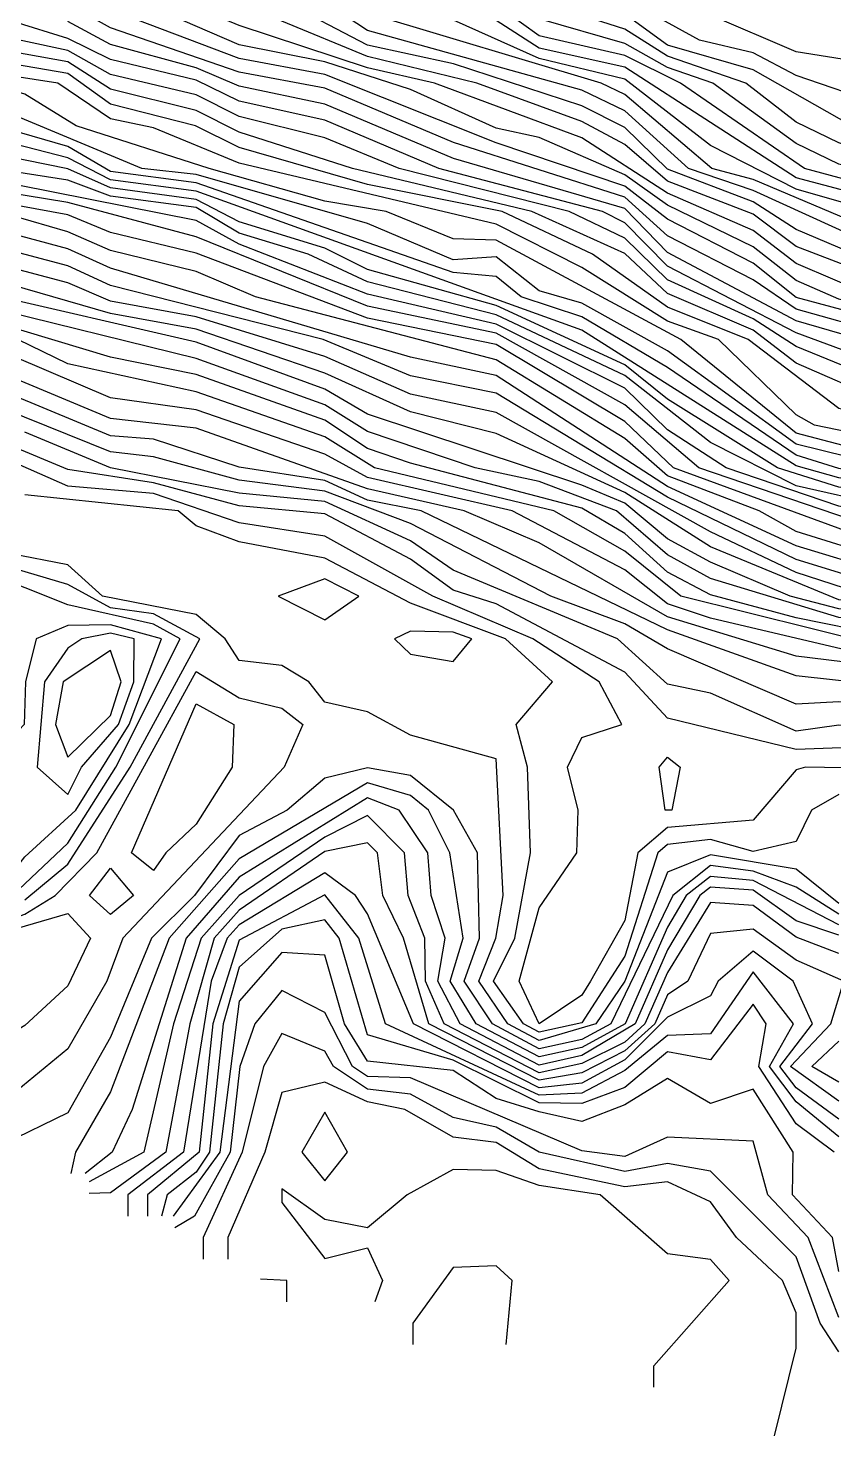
# Model space of a CAD drawing. Extents: x 2324165 to 2328366, y 427900 to 430978.
# Drawn here: x 2326472 to 2326915, y 427991 to 428765 of the extents above; entities that cross this region are included whole.
import ezdxf

# ---------------------------------------------------------------- set-up
doc = ezdxf.new("R2010")
doc.units = 0
doc.layers.add('contours', color=2, linetype='Continuous')

msp = doc.modelspace()

# ---------------------------------------------------------------- linework, layer by layer
at = {"layer": 'contours'}
for points in [[(2327109.5314, 428640.4425), (2327058.8912, 428637.7362), (2327011.8033, 428657.0193), (2326898.7475, 428687.4277), (2326830.66, 428734.4112), (2326799.9075, 428749.6422), (2326752.8195, 428760.2826), (2326723.7747, 428781.3952), (2326588.0116, 428825.3828), (2326564.4676, 428838.2214), (2326446.7476, 428869.5954), (2326399.6596, 428885.9261), (2326281.9394, 428911.5676), (2326117.1313, 428957.7568), (2326022.9552, 428977.5462), (2325975.867, 428981.3294), (2325952.323, 428987.644), (2325881.6907, 428983.7939), (2325858.1466, 428986.9151)], [(2327085.3947, 428616.9514), (2327035.3469, 428618.6996), (2326988.2589, 428631.5732), (2326870.539, 428681.5164), (2326847.7358, 428687.4283), (2326799.9073, 428728.2155), (2326786.919, 428734.4117), (2326658.6432, 428772.8451), (2326635.0993, 428787.8967), (2326564.4674, 428814.3931), (2326446.7472, 428842.3814), (2326422.6315, 428851.8729), (2326305.4832, 428883.1526), (2326258.3952, 428901.4637), (2326070.0429, 428937.6229), (2326022.9549, 428952.1901), (2325952.3227, 428963.6117), (2325905.2345, 428962.4823), (2325811.0584, 428978.2538)], [(2327112.2527, 428616.9511), (2327035.3468, 428613.1122), (2326988.2588, 428621.7967), (2326870.5389, 428675.3159), (2326835.0528, 428687.4284), (2326799.9072, 428719.0765), (2326776.3632, 428730.5524), (2326658.6431, 428763.3415), (2326635.0992, 428778.7541), (2326564.4673, 428807.077), (2326446.7471, 428832.5513), (2326399.6591, 428849.1633), (2326305.4831, 428873.8221), (2326258.3951, 428893.6588), (2325952.3226, 428954.6929), (2325905.2344, 428954.2544), (2325858.1463, 428960.9391)], [(2327163.0607, 428616.9505), (2327105.9791, 428608.3251), (2327035.3467, 428603.4236), (2326988.2586, 428608.5529), (2326894.0827, 428644.5797), (2326870.5388, 428662.4502), (2326823.4508, 428680.4778), (2326799.9069, 428700.6713), (2326776.363, 428713.3606), (2326718.6674, 428734.4125), (2326658.643, 428748.9923), (2326564.4671, 428788.0536), (2326493.8351, 428811.6693), (2326446.747, 428818.5362), (2326329.0268, 428846.3071), (2326305.4828, 428853.0425), (2326258.3949, 428875.1325), (2326164.2188, 428901.1153), (2325952.3224, 428937.5229), (2325858.1461, 428942.4118)], [(2327197.4019, 428616.9501), (2327035.3467, 428598.5793), (2326988.2585, 428602.9699), (2326936.9367, 428616.9531), (2326894.0825, 428635.2182), (2326870.5387, 428653.4292), (2326823.4507, 428673.9117), (2326776.3629, 428704.233), (2326695.3245, 428734.4128), (2326658.6429, 428742.7508), (2326588.0109, 428766.0421), (2326493.835, 428805.2372), (2326352.5707, 428829.2134), (2326258.3948, 428866.8076), (2326211.3067, 428877.1101), (2326145.7269, 428898.8588), (2325952.3223, 428929.2664), (2325858.146, 428933.8242)], [(2327053.8102, 428593.4604), (2327035.3465, 428587.0542), (2326988.2584, 428591.2735), (2326894.0823, 428616.6432), (2326870.5385, 428635.3949), (2326823.4506, 428659.5667), (2326799.9067, 428677.8108), (2326729.2747, 428701.5361), (2326635.0988, 428739.1687), (2326588.0107, 428747.9673), (2326517.3787, 428774.5463), (2326493.8348, 428786.9812), (2326423.2027, 428805.6924), (2326313.7434, 428828.3828), (2326258.3946, 428850.2096), (2326086.1917, 428898.8595), (2325952.3222, 428916.0676), (2325829.0369, 428922.3539)], [(2327258.6612, 428616.9494), (2327035.3466, 428593.735), (2326988.2585, 428597.387), (2326917.6264, 428615.7471), (2326894.0824, 428625.8612), (2326870.5386, 428644.4081), (2326823.4506, 428667.3456), (2326799.9068, 428683.9409), (2326752.8188, 428704.5964), (2326729.2748, 428709.598), (2326682.1868, 428730.8984), (2326635.0988, 428746.0621), (2326588.0108, 428755.4645), (2326493.8349, 428796.1841), (2326333.7535, 428828.3825), (2326258.3947, 428858.4826), (2326093.5866, 428902.9475), (2325952.3222, 428921.4735), (2325858.1459, 428925.2366)], [(2327046.0245, 428569.9691), (2327035.3463, 428566.4037), (2326988.2581, 428569.0236), (2326941.1701, 428579.7937), (2326894.0821, 428597.2556), (2326823.4503, 428633.7793), (2326799.9064, 428657.7192), (2326787.7067, 428663.9376), (2326697.8496, 428687.43), (2326635.0985, 428713.9811), (2326588.0104, 428724.3795), (2326564.4664, 428736.0471), (2326517.3784, 428747.3269), (2326493.8344, 428758.9252), (2326346.1656, 428804.891), (2326211.3062, 428835.5921), (2326187.7623, 428845.4187), (2326070.0422, 428876.3163), (2325975.866, 428896.4085), (2325952.322, 428899.8501), (2325881.6897, 428900.4634), (2325811.0576, 428909.5356)], [(2327101.8902, 428593.4598), (2327058.8906, 428588.2274), (2327035.3465, 428580.2631), (2326988.2583, 428583.903), (2326894.0823, 428610.1807), (2326870.5384, 428626.3879), (2326823.4505, 428650.479), (2326799.9066, 428671.6806), (2326705.7306, 428701.787), (2326635.0987, 428731.6701), (2326588.0106, 428740.4701), (2326517.3786, 428764.7933), (2326493.8347, 428777.7047), (2326399.9525, 428804.8904), (2326291.6468, 428828.383), (2326258.3945, 428842.1361), (2326070.0424, 428894.2933), (2325952.3221, 428910.6618), (2325858.1458, 428913.8246)], [(2327012.0724, 428522.9868), (2326964.7135, 428518.603), (2326894.0814, 428536.0784), (2326823.4497, 428587.3067), (2326776.3618, 428613.4867), (2326752.8178, 428620.3294), (2326729.2739, 428638.8788), (2326705.7298, 428637.3415), (2326658.6419, 428657.3308), (2326564.4658, 428684.139), (2326534.5105, 428687.432), (2326399.6579, 428743.7085), (2326329.0258, 428754.7957), (2326305.4818, 428765.5181), (2326234.8498, 428787.553), (2326140.6737, 428811.5948), (2326117.1296, 428815.2423), (2326093.5855, 428813.5404), (2326070.0415, 428818.3109), (2326022.9535, 428835.7749), (2325975.8653, 428836.7461), (2325881.6893, 428863.6973), (2325782.2058, 428875.3717)], [(2327085.5229, 428499.4946), (2327011.8014, 428496.0745), (2326941.1692, 428502.6178), (2326894.0811, 428513.225), (2326846.9932, 428536.8922), (2326799.9055, 428573.7964), (2326729.2736, 428607.0989), (2326658.6415, 428625.2244), (2326625.9625, 428640.4481), (2326588.0096, 428651.9668), (2326564.4656, 428665.9696), (2326517.3775, 428672.2371), (2326493.8335, 428681.1359), (2326446.7454, 428688.3457), (2326406.0129, 428710.9248), (2326334.5734, 428734.417), (2326305.4814, 428735.4333), (2326258.3934, 428749.0631), (2326203.887, 428757.9099), (2326140.6733, 428775.9782), (2326093.5852, 428781.3715), (2326022.9532, 428807.0165), (2325975.865, 428811.0321), (2325834.6008, 428840.5888)], [(2327553.3149, 428447.1989), (2327506.2265, 428432.3098), (2327435.5943, 428431.8477), (2327223.6978, 428463.9621), (2327153.0655, 428460.0448), (2327058.889, 428447.1125), (2327011.8008, 428445.3969), (2326934.2884, 428452.5136), (2326894.0806, 428465.5379), (2326846.9926, 428487.8199), (2326729.2729, 428553.346), (2326682.1849, 428563.5542), (2326635.0969, 428584.1149), (2326564.4649, 428605.9775), (2326517.3768, 428614.6308), (2326493.8329, 428624.6663), (2326446.7448, 428637.2061), (2326399.6569, 428657.8289), (2326305.4808, 428681.5013), (2326234.8487, 428693.708), (2326134.1017, 428734.4194), (2325975.8645, 428761.89), (2325811.0563, 428800.6177)], [(2327529.7708, 428450.45), (2327506.2266, 428439.4259), (2327435.5943, 428438.4091), (2327223.6979, 428471.5693), (2327153.0656, 428467.5447), (2327082.4332, 428454.275), (2327011.8008, 428450.1447), (2326941.1687, 428458.252), (2326894.0806, 428472.7078), (2326823.4488, 428506.847), (2326729.2731, 428564.0291), (2326682.185, 428573.5639), (2326634.126, 428593.4653), (2326517.3769, 428623.2167), (2326493.833, 428633.9479), (2326446.7449, 428646.4921), (2326409.8777, 428663.942), (2326234.8488, 428701.5437), (2326158.6373, 428734.4191), (2325975.8646, 428769.023), (2325905.2325, 428785.6413), (2325881.6885, 428794.8191), (2325826.1922, 428804.8971)], [(2327553.3157, 428513.6855), (2327506.2277, 428531.538), (2327482.6836, 428534.5385), (2327459.1395, 428527.7262), (2327412.0512, 428521.6115), (2327364.9631, 428528.4092), (2327317.8749, 428528.8281), (2327270.7869, 428540.4138), (2327247.2428, 428540.9879), (2327200.1545, 428533.0005), (2327176.6103, 428523.571), (2327129.5221, 428520.805), (2327058.8897, 428510.3895), (2326964.7133, 428509.2303), (2326917.6253, 428517.4646), (2326894.0812, 428524.0731), (2326776.3617, 428598.6697), (2326564.4657, 428675.0543), (2326517.3776, 428681.2919), (2326493.8337, 428693.398), (2326446.7456, 428705.3506), (2326392.0146, 428734.4164), (2326305.4816, 428750.941), (2326117.1295, 428802.6373)], [(2327529.7722, 428569.1972), (2327506.2283, 428582.0267), (2327482.6842, 428585.8078), (2327459.1403, 428596.3267), (2327435.5962, 428600.8982), (2327412.0521, 428600.0596), (2327364.9637, 428578.2766), (2327247.2434, 428592.1427), (2327176.6109, 428574.7517), (2327035.3461, 428551.6767), (2326964.7139, 428554.3261), (2326941.1698, 428560.0516), (2326894.0819, 428580.5531), (2326870.538, 428598.6064), (2326823.4501, 428618.8982), (2326799.9062, 428640.8416), (2326748.8357, 428663.9381), (2326650.3783, 428687.4306), (2326588.0102, 428707.5076), (2326564.4663, 428719.3596), (2326517.3782, 428730.9871), (2326493.8343, 428745.9856), (2326446.7462, 428754.5333), (2326294.1801, 428804.8916)], [(2327520.8186, 428429.0154), (2327506.2264, 428424.1523), (2327412.0501, 428424.4273), (2327270.7858, 428450.7858), (2327223.6977, 428456.3548), (2327011.8007, 428440.6491), (2326917.6245, 428450.4998), (2326846.9925, 428479.731), (2326799.9047, 428509.536), (2326729.2728, 428541.9064), (2326682.1848, 428553.7286), (2326635.0968, 428575.0753), (2326564.4648, 428599.1533), (2326517.3768, 428607.8558), (2326446.7447, 428628.1769), (2326423.2008, 428640.1485), (2326350.1656, 428663.9427), (2326305.4807, 428675.9304), (2326230.6495, 428687.4355), (2326117.1287, 428732.5941), (2325960.743, 428757.9128), (2325881.6883, 428778.0442), (2325787.5121, 428796.2626)], [(2327129.6171, 428616.9509), (2327082.435, 428609.6756), (2327035.3468, 428608.2679), (2326988.2587, 428614.1358), (2326894.0828, 428653.9469), (2326870.5389, 428669.1155), (2326823.4509, 428687.0439), (2326799.9071, 428709.9252), (2326776.3631, 428721.9565), (2326705.7311, 428745.0177), (2326658.643, 428755.2338), (2326611.5551, 428779.7899)], [(2327123.5436, 428663.9337), (2327058.8915, 428660.8379), (2327035.3475, 428670.2817), (2326960.3353, 428687.427), (2326917.6274, 428701.6642), (2326894.0835, 428712.976), (2326866.547, 428734.4108), (2326823.4516, 428749.0986), (2326799.9077, 428764.0392), (2326752.8197, 428779.1057)], [(2327119.5609, 428710.9165), (2327082.436, 428701.1958), (2327058.8919, 428699.9498), (2327011.8038, 428701.7592), (2326988.2597, 428706.3101), (2326894.0838, 428738.5785), (2326870.5398, 428751.0723), (2326840.963, 428757.9025), (2326799.9079, 428780.6104)], [(2327518.4488, 428452.5067), (2327506.2267, 428446.542), (2327435.5944, 428444.9704), (2327317.8743, 428471.8271), (2327294.3301, 428468.7275), (2327223.698, 428479.1936), (2327153.0657, 428475.0446), (2327082.4332, 428461.656), (2327011.8009, 428456.4567), (2326941.1687, 428465.8265), (2326894.0807, 428480.2599), (2326823.4488, 428512.6999), (2326729.2732, 428573.7681), (2326682.1851, 428583.9205), (2326517.3771, 428632.7502), (2326493.8331, 428643.2577), (2326446.7451, 428655.9223), (2326423.2011, 428667.1196), (2326234.8489, 428709.3794), (2326187.761, 428734.5081), (2326070.0408, 428756.4455), (2326022.9527, 428769.9344)], [(2327553.3159, 428535.0123), (2327506.228, 428558.4122), (2327435.596, 428578.8531), (2327388.5075, 428557.1778), (2327364.9634, 428553.2832), (2327341.4193, 428552.5028), (2327247.2431, 428567.2342), (2327223.699, 428565.5744), (2327153.0665, 428544.7332), (2327082.4341, 428533.7818), (2327011.8018, 428530.817), (2326964.7135, 428523.655), (2326894.0815, 428542.0811), (2326830.7854, 428593.463), (2326729.2741, 428648.02), (2326705.73, 428648.7475), (2326668.7824, 428663.939), (2326635.0979, 428669.593), (2326571.531, 428687.4315), (2326498.4291, 428710.9237), (2326470.29, 428728.3844), (2326399.658, 428749.3006), (2326336.3277, 428757.9084), (2326305.4819, 428772.4271)], [(2327049.3973, 428546.4777), (2326964.7138, 428544.3774), (2326917.6257, 428555.5829), (2326867.7355, 428593.4626), (2326823.45, 428611.296), (2326782.1555, 428640.4463), (2326732.6187, 428663.9383), (2326658.6421, 428678.7233), (2326588.0101, 428698.9945), (2326564.1217, 428710.923), (2326517.3781, 428722.8424), (2326493.8342, 428739.6833), (2326446.7461, 428747.6768), (2326352.5701, 428773.3978)], [(2327081.2483, 428569.9687), (2327035.3462, 428559.0402), (2326988.258, 428560.3894), (2326941.17, 428570.4703), (2326894.082, 428589.689), (2326870.5381, 428604.8204), (2326823.4502, 428626.3387), (2326799.9063, 428649.2804), (2326769.4305, 428663.9378), (2326675.9393, 428687.4303), (2326635.0983, 428704.3243), (2326588.0103, 428715.9629), (2326564.4664, 428727.9128), (2326517.3783, 428739.1503), (2326493.8344, 428752.2879), (2326446.7463, 428762.4033), (2326423.2023, 428773.0174)], [(2327529.7725, 428592.2611), (2327506.2285, 428603.2839), (2327388.5083, 428621.1382), (2327364.964, 428606.9838), (2327341.4199, 428601.0734), (2327247.2436, 428604.3425), (2327129.523, 428592.1433), (2327058.8906, 428581.1599), (2327035.3464, 428573.472), (2326988.2582, 428576.5326), (2326894.0822, 428603.7181), (2326823.4503, 428641.3912), (2326799.9065, 428665.5505), (2326705.7305, 428692.882), (2326635.0986, 428722.8256), (2326588.0105, 428732.7961), (2326564.4665, 428742.8539), (2326517.3785, 428755.5035), (2326493.8346, 428768.3149)], [(2327170.2194, 428640.4418), (2327082.4351, 428623.6478), (2327035.347, 428627.1273), (2326988.259, 428641.432), (2326936.9922, 428663.9359), (2326894.083, 428676.0896), (2326846.9951, 428700.1292), (2326799.9074, 428736.5238), (2326752.8193, 428747.9312), (2326705.7314, 428769.0076)], [(2327151.9902, 428640.442), (2327082.4352, 428631.02), (2327058.8911, 428630.4169), (2327035.3471, 428635.5551), (2326963.9873, 428663.9356), (2326894.0831, 428682.3751), (2326799.9074, 428743.083), (2326752.8194, 428753.6387), (2326729.2755, 428768.7269)], [(2327181.3012, 428663.933), (2327105.9796, 428650.9241), (2327058.8913, 428648.327), (2327011.8034, 428667.0959), (2326917.6273, 428689.8606), (2326894.0833, 428701.2358), (2326848.4317, 428734.411), (2326823.4515, 428742.9949), (2326799.9076, 428756.2015), (2326752.8196, 428769.6942)], [(2327228.4357, 428687.4238), (2327058.8917, 428677.1965), (2326994.4099, 428687.4266), (2326924.8068, 428710.9188), (2326870.5397, 428741.7098), (2326823.4517, 428755.2023), (2326799.9078, 428772.3248)], [(2327109.8426, 428757.8993), (2327105.9807, 428752.8335), (2327082.4365, 428744.1842), (2326988.2602, 428743.5623), (2326964.716, 428734.9432), (2326941.172, 428744.082), (2326894.0839, 428751.5891), (2326846.996, 428771.682)], [(2327470.6069, 428405.5246), (2327412.0498, 428403.5219), (2327317.8737, 428419.818), (2327270.7857, 428438.1292), (2327223.6976, 428443.549), (2327153.0653, 428441.0136), (2327058.8888, 428431.2738), (2327011.8006, 428431.1535), (2326917.6244, 428440.7451), (2326846.9923, 428462.226), (2326823.4484, 428475.1843), (2326795.4131, 428499.4979), (2326752.8166, 428515.4941), (2326717.7699, 428522.9902), (2326658.6406, 428542.9343), (2326635.0966, 428557.6947), (2326564.4647, 428583.125), (2326446.7445, 428611.9731), (2326305.4806, 428664.7885), (2326187.284, 428687.436), (2326117.1285, 428715.1839), (2326070.0404, 428723.9354), (2326022.9524, 428738.4651), (2325858.144, 428763.8577)], [(2327486.6691, 428475.9985), (2327435.5948, 428474.8173), (2327412.0508, 428484.1677), (2327348.1368, 428499.4915), (2327294.3305, 428495.6688), (2327270.7865, 428503.106), (2327153.0659, 428496.3872), (2327105.9776, 428486.4187), (2327058.8894, 428481.9372), (2327011.8012, 428480.1188), (2326941.169, 428488.879), (2326840.7182, 428522.9888), (2326799.9053, 428557.6977), (2326729.2735, 428596.9905), (2326658.6414, 428611.8808), (2326564.4654, 428649.9543), (2326493.8334, 428668.8276), (2326446.7453, 428676.4339), (2326329.0253, 428717.7552), (2326305.4812, 428719.1237), (2326117.1291, 428767.1797)], [(2327592.4866, 428382.0318), (2327482.6817, 428372.0365), (2327294.3291, 428377.2429), (2327270.7852, 428396.7028), (2327223.6972, 428413.2403), (2327200.1532, 428414.6994), (2327176.609, 428407.9909), (2327153.0649, 428411.1043), (2327058.8884, 428399.4579), (2326894.08, 428419.5109), (2326823.448, 428441.2017), (2326752.8162, 428481.7488), (2326711.647, 428499.4989), (2326658.6402, 428511.5056), (2326564.4642, 428544.7712), (2326517.3761, 428550.1678), (2326413.2734, 428593.4679), (2326185.3914, 428663.9447), (2326117.1281, 428681.2687), (2326076.6848, 428687.4373), (2325881.6878, 428739.2426), (2325787.5116, 428750.1408)], [(2327576.8581, 428373.1443), (2327482.6817, 428366.2218), (2327294.329, 428370.4457), (2327247.2411, 428394.5132), (2327200.1531, 428407.4245), (2327176.6089, 428400.5299), (2327153.0648, 428402.3293), (2327058.8883, 428390.6729), (2326894.0799, 428408.8357), (2326823.4479, 428434.1061), (2326688.0172, 428499.4992), (2326658.6401, 428505.3518), (2326635.0961, 428516.0624), (2326588.0081, 428523.4222), (2326540.92, 428538.7222), (2326517.376, 428540.5729), (2326389.8023, 428593.4682), (2326211.304, 428644.0304), (2326159.0462, 428663.945), (2326117.128, 428675.1579), (2326046.4959, 428686.8281), (2325905.2318, 428723.9977), (2325881.6878, 428733.7042), (2325787.5115, 428744.2896)], [(2327553.316, 428544.383), (2327506.2281, 428566.3703), (2327482.6841, 428570.3192), (2327435.5961, 428589.1682), (2327412.0519, 428582.1992), (2327388.5076, 428565.7342), (2327364.9635, 428561.2693), (2327247.2432, 428575.5654), (2327223.6991, 428573.7117), (2327153.0666, 428553.2759), (2327105.9783, 428545.1655), (2326964.7136, 428534.0162), (2326904.1247, 428546.4794), (2326894.0816, 428552.1409), (2326851.4633, 428593.4628), (2326823.4499, 428603.6367), (2326776.3621, 428633.159), (2326729.2742, 428656.8942), (2326588.01, 428690.4814), (2326540.922, 428709.874), (2326517.378, 428714.6976), (2326488.4176, 428734.4152), (2326446.746, 428740.8203)], [(2327553.3157, 428519.1021), (2327506.2278, 428541.4964), (2327482.6838, 428548.0206), (2327442.166, 428546.4731), (2327412.0514, 428537.96), (2327341.4191, 428534.8782), (2327270.787, 428549.3701), (2327247.2429, 428550.3946), (2327200.1547, 428543.1632), (2327176.6104, 428533.4395), (2327082.4339, 428518.5025), (2326964.7134, 428513.9166), (2326917.6253, 428522.6019), (2326894.0813, 428530.0758), (2326823.4496, 428578.1417), (2326776.3617, 428606.0782), (2326743.0139, 428616.9554), (2326729.2738, 428628.1835), (2326705.7298, 428630.3448), (2326564.4658, 428679.5967), (2326517.3777, 428685.8194), (2326493.8337, 428699.5049), (2326454.5492, 428710.9243)], [(2327553.3156, 428508.2689), (2327506.2276, 428521.6715), (2327459.1393, 428513.9257), (2327412.0511, 428513.288), (2327364.963, 428520.1153), (2327317.8748, 428520.1248), (2327270.7868, 428530.5094), (2327247.2427, 428530.7217), (2327176.6103, 428517.1793), (2327058.8896, 428503.956), (2326964.7133, 428504.5439), (2326917.6252, 428512.3273), (2326883.8136, 428522.9883), (2326823.4494, 428560.7993), (2326799.9055, 428579.6032), (2326729.2736, 428612.1531), (2326658.6416, 428631.97), (2326635.0976, 428643.6762), (2326588.0096, 428658.0985), (2326564.4657, 428670.512), (2326517.3776, 428676.7645), (2326493.8336, 428687.2901), (2326446.7455, 428696.8482)], [(2327600.4036, 428493.3351), (2327506.2274, 428503.0605), (2327482.6832, 428492.1851), (2327459.139, 428487.7475), (2327435.5949, 428488.9969), (2327341.4188, 428506.9447), (2327294.3306, 428505.0811), (2327270.7866, 428511.9793), (2327247.2425, 428512.028), (2327129.5219, 428500.5611), (2327105.9777, 428493.8897), (2327011.8013, 428488.0966), (2326964.7131, 428492.242), (2326917.6251, 428502.0528), (2326855.6669, 428522.9886), (2326823.4492, 428543.9601), (2326799.9054, 428566.848), (2326729.2735, 428602.0447), (2326658.6414, 428618.4789), (2326588.0095, 428645.8351), (2326564.4655, 428658.9587), (2326446.7454, 428682.2454)], [(2327494.7797, 428452.507), (2327435.5945, 428451.5318), (2327341.4185, 428479.5418), (2327317.8744, 428481.447), (2327294.3302, 428476.5379), (2327223.6981, 428486.8416), (2327153.0658, 428482.1931), (2327105.9775, 428471.7898), (2327011.801, 428464.3253), (2326941.1688, 428473.4009), (2326894.0808, 428488.1377), (2326873.8393, 428499.497), (2326823.4489, 428518.5528), (2326799.9051, 428539.139), (2326729.2733, 428582.3231), (2326596.9888, 428616.9571), (2326564.4652, 428630.9496), (2326517.3772, 428642.3647), (2326493.8332, 428652.6337), (2326423.2012, 428673.238)], [(2327529.7713, 428485.9235), (2327482.6828, 428462.3578), (2327435.5946, 428462.7662), (2327412.0506, 428472.3073), (2327341.4186, 428490.4939), (2327294.3304, 428486.1034), (2327270.7863, 428492.0595), (2327223.6982, 428494.4896), (2327153.0658, 428489.2902), (2327105.9775, 428478.9477), (2327058.8893, 428474.3838), (2327011.8011, 428472.1939), (2326941.1689, 428481.1058), (2326826.8143, 428522.9889), (2326799.9052, 428548.5473), (2326729.2734, 428590.8781), (2326658.6413, 428605.3256), (2326564.4653, 428640.9499), (2326517.3773, 428652.3188), (2326493.8333, 428662.0097), (2326446.7452, 428670.6225)], [(2327546.9555, 428405.5237), (2327506.2261, 428396.5532), (2327412.0497, 428394.1212), (2327317.8735, 428406.9054), (2327294.3295, 428415.6359), (2327270.7856, 428431.8009), (2327223.6975, 428437.5534), (2327153.0652, 428435.2518), (2327035.3446, 428424.4908), (2326941.1683, 428431.0443), (2326894.0803, 428440.5644), (2326846.9922, 428453.2751), (2326823.4483, 428465.7607), (2326799.9044, 428486.9691), (2326776.3605, 428500.8449), (2326682.1844, 428525.5951), (2326658.6404, 428533.5872), (2326635.0965, 428549.1417), (2326564.4646, 428574.2607), (2326517.3765, 428583.8342), (2326407.112, 428616.9593)], [(2327547.3541, 428429.015), (2327506.2263, 428415.0971), (2327412.05, 428413.8491), (2327317.8738, 428431.4645), (2327270.7858, 428444.4575), (2327223.6977, 428449.5447), (2327153.0653, 428446.7753), (2327058.8889, 428436.5534), (2327011.8007, 428435.9013), (2326917.6244, 428445.6224), (2326890.8174, 428452.5141), (2326846.9924, 428471.177), (2326823.4485, 428484.0761), (2326799.9046, 428503.6794), (2326776.3607, 428513.4699), (2326658.6407, 428552.492), (2326635.0967, 428566.2477), (2326564.4648, 428591.9892), (2326446.7446, 428619.1477)], [(2327576.858, 428366.5773), (2327482.6816, 428360.4071), (2327294.3289, 428363.6486), (2327270.785, 428375.641), (2327200.153, 428399.0895), (2327176.6088, 428393.8281), (2327105.9765, 428390.4134), (2327058.8882, 428381.932), (2326917.6238, 428394.4789), (2326894.0797, 428393.2985), (2326823.4478, 428423.5381), (2326799.9039, 428437.2821), (2326759.3731, 428452.5156), (2326682.1841, 428492.4606), (2326635.0961, 428510.2621), (2326588.008, 428516.2102), (2326540.9199, 428529.0369), (2326517.3759, 428531.8352), (2326364.0371, 428593.4685)], [(2327530.4029, 428382.0325), (2327482.6818, 428377.8512), (2327412.0495, 428378.1794), (2327294.3292, 428386.5929), (2327270.7854, 428409.9089), (2327223.6973, 428423.2486), (2327176.6091, 428417.6788), (2327153.065, 428420.4432), (2327058.8885, 428408.047), (2327035.3444, 428408.8023), (2326941.1682, 428418.3511), (2326846.9921, 428440.3738), (2326823.4481, 428448.2973), (2326799.9042, 428466.9627), (2326738.0351, 428499.4986), (2326658.6403, 428517.6595), (2326635.0963, 428530.5761), (2326564.4643, 428554.9569), (2326517.3762, 428561.5548), (2326446.7443, 428591.5997)], [(2327576.8585, 428402.3835), (2327506.226, 428387.0382), (2327412.0496, 428384.7206), (2327317.8734, 428396.0345), (2327294.3294, 428402.0452), (2327270.7855, 428422.1563), (2327223.6974, 428431.5577), (2327176.6092, 428427.3666), (2327153.0651, 428429.4901), (2327058.8886, 428416.1977), (2326941.1683, 428425.0188), (2326830.6791, 428452.5148), (2326799.9043, 428477.227), (2326760.936, 428499.4983), (2326662.3353, 428522.9909), (2326635.0964, 428539.9932), (2326564.4644, 428564.8599), (2326493.8324, 428580.1905), (2326466.4365, 428593.4673)], [(2327576.8579, 428351.8736), (2327482.6814, 428345.4597), (2327294.3288, 428349.5373), (2327270.7848, 428361.9265), (2327200.1528, 428381.6846), (2327129.5205, 428379.4406), (2327058.8881, 428369.5216), (2326988.2558, 428371.7772), (2326894.0794, 428368.2275), (2326823.4474, 428385.5255), (2326799.9036, 428410.7606), (2326729.2717, 428448.3214), (2326705.7277, 428455.8956), (2326682.1838, 428472.9376), (2326635.0959, 428497.7312), (2326588.0078, 428502.077), (2326540.9198, 428514.8804), (2326493.8317, 428522.057), (2326399.6558, 428561.3351)], [(2326941.1675, 428357.9575), (2326899.204, 428358.5485), (2326894.0793, 428357.2048), (2326870.5349, 428329.491), (2326823.4466, 428325.4791), (2326807.152, 428311.5668), (2326799.902, 428274.459), (2326781.174, 428241.093), (2326776.3574, 428233.3248), (2326752.8131, 428217.5218), (2326741.907, 428241.0935), (2326752.8139, 428281.3318), (2326773.5714, 428311.5672), (2326774.3765, 428335.0586), (2326768.5229, 428358.55), (2326776.359, 428374.9681), (2326798.3968, 428382.0411), (2326785.8859, 428405.5326), (2326749.3394, 428429.0244), (2326694.4825, 428452.5164), (2326635.0958, 428485.493), (2326588.0077, 428492.8333), (2326540.9197, 428508.9847), (2326493.8316, 428512.9605), (2326399.6557, 428554.4309)], [(2327531.3772, 428358.5411), (2327482.6815, 428353.2503), (2327294.3288, 428356.7483), (2327270.7849, 428368.7838), (2327200.1529, 428390.3806), (2327129.5205, 428385.791), (2327058.8881, 428375.7268), (2326917.6237, 428381.7128), (2326894.0795, 428378.35), (2326846.9916, 428399.3178), (2326823.4476, 428404.2447), (2326795.9378, 428429.0238), (2326705.7278, 428466.7598), (2326682.1839, 428482.9852), (2326635.096, 428504.4619), (2326588.0079, 428509.1436), (2326517.3758, 428523.0975), (2326470.2878, 428542.5715)], [(2326917.6232, 428343.642), (2326902.652, 428335.0571), (2326894.0788, 428317.8321), (2326870.5347, 428312.3237), (2326846.9907, 428318.9129), (2326823.4465, 428316.1145), (2326818.1199, 428311.5667), (2326799.9017, 428254.7183), (2326776.3572, 428218.2181), (2326752.8131, 428212.9958), (2326744.215, 428217.6021), (2326727.7295, 428241.0937), (2326739.4871, 428264.5849), (2326748.146, 428311.5675), (2326746.5523, 428358.5503), (2326740.1929, 428382.0417), (2326760.2105, 428405.5329), (2326734.3252, 428429.0245), (2326682.1835, 428448.709), (2326635.0957, 428473.4598), (2326588.0076, 428482.3403), (2326564.4636, 428491.0919), (2326554.4972, 428499.5008), (2326470.2874, 428508.2014)], [(2326917.6225, 428283.7467), (2326894.0787, 428302.5848), (2326846.9906, 428310.4983), (2326823.4464, 428300.8346), (2326799.9016, 428241.0858), (2326784.1317, 428217.6016), (2326752.813, 428208.4698), (2326735.7665, 428217.6022), (2326719.7035, 428241.0938), (2326729.036, 428264.585), (2326733.1896, 428288.0763), (2326729.2707, 428363.2428), (2326682.1827, 428376.0898), (2326658.6388, 428389.01), (2326635.0947, 428394.2281), (2326626.2847, 428405.5344), (2326611.5509, 428414.5126), (2326588.0068, 428417.2509), (2326580.2788, 428429.0263), (2326564.463, 428442.5531), (2326512.972, 428452.5185), (2326493.8311, 428469.7707), (2326461.8688, 428476.0105)], [(2326463.3816, 428288.0795), (2326493.8293, 428316.7846), (2326520.3091, 428358.5529), (2326555.6515, 428429.0266), (2326540.9189, 428437.1478), (2326493.8308, 428447.8191), (2326446.7428, 428466.4269)], [(2326470.2848, 428285.7259), (2326493.8291, 428305.3412), (2326528.1668, 428358.5528), (2326566.3721, 428429.0265), (2326540.9189, 428442.7778), (2326517.3749, 428446.1752), (2326493.8309, 428458.8821), (2326446.7429, 428472.8051)], [(2326635.0953, 428439.5169), (2326653.8521, 428452.5169), (2326635.0955, 428462.1325), (2326609.5296, 428452.5174), (2326635.0953, 428439.5169)], [(2326376.1082, 428260.0577), (2326453.5237, 428288.0796), (2326470.2851, 428309.3685), (2326498.2837, 428335.0618), (2326527.4992, 428382.0442), (2326545.438, 428429.0268), (2326517.3748, 428436.8774), (2326493.8307, 428436.5106), (2326476.4803, 428429.0276), (2326470.6464, 428405.5363), (2326469.9233, 428382.0449), (2326447.7853, 428358.5538), (2326399.6533, 428347.6353), (2326384.3183, 428335.0632), (2326352.5645, 428298.977), (2326348.5953, 428288.0808), (2326330.1245, 428264.5897), (2326352.5639, 428247.5059), (2326376.1082, 428260.0577)], [(2326493.8296, 428343.674), (2326501.355, 428358.5532), (2326521.8008, 428382.0443), (2326530.1981, 428405.5356), (2326530.3852, 428429.0269), (2326517.3747, 428432.2285), (2326501.5861, 428429.0273), (2326493.8305, 428424.0019), (2326480.9827, 428405.5361), (2326477.1123, 428358.5534), (2326493.8296, 428343.674)], [(2326705.7273, 428416.6153), (2326715.808, 428429.0248), (2326705.7274, 428432.6877), (2326682.1834, 428433.2626), (2326673.4123, 428429.0253), (2326682.1832, 428420.6187), (2326705.7273, 428416.6153)], [(2326493.8298, 428364.1496), (2326517.3742, 428386.9285), (2326523.2674, 428405.5356), (2326517.3746, 428422.7304), (2326491.3191, 428405.536), (2326487.1714, 428382.0447), (2326493.8298, 428364.1496)], [(2326364.5251, 428182.3695), (2326364.5252, 428194.1152), (2326371.8518, 428217.6065), (2326390.1968, 428241.0976), (2326423.1963, 428254.2807), (2326433.6863, 428264.5885), (2326470.2847, 428277.8739), (2326486.9214, 428288.0792), (2326509.7565, 428311.5703), (2326564.4626, 428411.1184), (2326588.0066, 428396.6884), (2326611.5506, 428390.9706), (2326623.028, 428382.0431), (2326612.7298, 428358.5519), (2326524.1663, 428264.5874), (2326515.2353, 428241.0962), (2326493.828, 428203.923), (2326453.2909, 428170.6228), (2326450.2353, 428158.8771)], [(2326547.6495, 428311.5699), (2326540.9173, 428301.8964), (2326528.8354, 428311.5701), (2326564.4624, 428393.3906), (2326585.1074, 428382.0436), (2326584.204, 428358.5522), (2326564.4617, 428327.313), (2326547.6495, 428311.5699)], [(2326917.6225, 428277.9092), (2326894.0785, 428292.5938), (2326870.5346, 428301.4581), (2326846.9905, 428304.5623), (2326826.3352, 428288.0753), (2326792.2369, 428217.6015), (2326776.3571, 428208.9685), (2326752.813, 428203.9438), (2326727.2137, 428217.6023), (2326711.6775, 428241.0939), (2326720.0435, 428264.5851), (2326718.9225, 428311.5679), (2326705.7612, 428335.0594), (2326682.1824, 428354.0556), (2326658.6384, 428358.2628), (2326635.0942, 428352.4756), (2326614.3512, 428335.0605), (2326588.0057, 428320.985), (2326563.4577, 428288.0783), (2326539.8814, 428264.5872), (2326517.3721, 428210.2755), (2326493.8275, 428168.6583), (2326458.5112, 428151.4352)], [(2326825.8891, 428335.058), (2326822.1492, 428335.058), (2326818.8123, 428358.5495), (2326823.4471, 428364.0476), (2326830.4269, 428358.5493), (2326825.8891, 428335.058)], [(2326917.6224, 428272.0718), (2326870.5345, 428296.29), (2326846.9904, 428298.6263), (2326833.7718, 428288.0752), (2326823.446, 428270.6718), (2326800.1953, 428217.6014), (2326776.3571, 428204.562), (2326752.8129, 428199.4177), (2326718.3133, 428217.6024), (2326703.9656, 428241.0939), (2326711.051, 428264.5852), (2326703.8257, 428311.5681), (2326692.0151, 428335.0596), (2326682.1823, 428342.9878), (2326658.6383, 428349.9833), (2326588.0055, 428308.176), (2326549.5678, 428264.5871), (2326517.3718, 428180.1996), (2326498.137, 428147.1309), (2326495.5056, 428135.3852)], [(2326917.6223, 428266.2343), (2326894.0783, 428274.2191), (2326870.5344, 428291.1219), (2326846.9904, 428292.6903), (2326841.2083, 428288.0751), (2326823.4459, 428258.2162), (2326805.6011, 428217.6014), (2326776.357, 428200.1555), (2326752.8128, 428194.8917), (2326709.4128, 428217.6025), (2326697.1552, 428241.094), (2326701.184, 428264.5853), (2326693.5705, 428288.0768), (2326691.688, 428311.5682), (2326676.0329, 428335.0598), (2326658.6382, 428341.7038), (2326588.0054, 428298.1158), (2326558.829, 428264.587), (2326529.2252, 428170.6219), (2326518.2283, 428147.1306), (2326503.3855, 428135.3851)], [(2326917.6222, 428256.1825), (2326894.0782, 428265.2666), (2326870.5343, 428282.6982), (2326846.9903, 428284.2841), (2326823.4457, 428245.8348), (2326811.0069, 428217.6013), (2326799.9012, 428207.6207), (2326776.357, 428195.749), (2326752.8128, 428190.7021), (2326700.7577, 428217.6026), (2326690.3448, 428241.0941), (2326690.0471, 428264.5855), (2326680.9156, 428288.077), (2326678.9396, 428311.5683), (2326658.6381, 428332.0758), (2326635.0939, 428320.2149), (2326588.0053, 428288.0601), (2326567.237, 428264.5869), (2326551.8605, 428217.6044), (2326535.5875, 428147.1304), (2326505.5991, 428130.7552)], [(2326917.6213, 428175.1209), (2326890.9762, 428194.109), (2326913.1823, 428217.6001), (2326920.395, 428241.0914), (2326894.0781, 428252.6371), (2326870.5342, 428269.5969), (2326846.9901, 428267.2457), (2326834.6711, 428241.0924), (2326823.4456, 428233.5355), (2326816.4127, 428217.6013), (2326799.9011, 428202.7624), (2326776.3569, 428190.6041), (2326752.8128, 428186.5826), (2326692.2762, 428217.6027), (2326678.422, 428264.5856), (2326666.9478, 428288.0771), (2326663.9852, 428311.5685), (2326658.6379, 428316.97), (2326635.0938, 428312.3099), (2326588.0052, 428280.0532), (2326574.3211, 428264.5868), (2326560.9399, 428217.6042), (2326547.6573, 428147.1303), (2326517.3711, 428124.7858), (2326505.5991, 428124.3165)], [(2326530.0352, 428288.0787), (2326517.3729, 428277.7095), (2326505.7529, 428288.079), (2326517.3732, 428303.034), (2326530.0352, 428288.0787)], [(2326917.6211, 428165.1527), (2326894.0772, 428182.3545), (2326885.1909, 428194.1091), (2326903.1907, 428217.6002), (2326892.4548, 428241.0917), (2326870.534, 428257.5662), (2326851.2799, 428241.0922), (2326846.9897, 428232.9848), (2326823.4454, 428221.2872), (2326799.9011, 428197.9042), (2326776.3568, 428185.0219), (2326752.8127, 428182.4631), (2326683.7947, 428217.6028), (2326658.6375, 428278.0703), (2326652.0222, 428288.0773), (2326635.0936, 428300.6107), (2326588.0051, 428272.0463), (2326581.4052, 428264.5867), (2326572.6503, 428241.0955), (2326557.3847, 428147.1302), (2326526.9142, 428123.6392), (2326526.914, 428111.8935)], [(2326917.621, 428155.5911), (2326894.0772, 428174.7021), (2326879.4056, 428194.1092), (2326892.7527, 428217.6004), (2326870.5339, 428246.1991), (2326846.9894, 428212.0785), (2326823.4453, 428211.2606), (2326799.901, 428192.0325), (2326776.3568, 428179.4398), (2326752.8127, 428178.3436), (2326668.4226, 428217.603), (2326653.7569, 428264.5859), (2326635.0935, 428288.519), (2326588.005, 428263.5749), (2326573.5978, 428217.6041), (2326566.013, 428147.1301), (2326537.5786, 428123.639), (2326537.5785, 428111.8934)], [(2326392.8683, 428182.3692), (2326399.6518, 428220.6434), (2326447.1664, 428264.5883), (2326493.8288, 428278.2213), (2326506.2748, 428264.5876), (2326493.8284, 428238.5563), (2326470.284, 428216.6656), (2326446.7398, 428202.391), (2326418.0523, 428194.1145), (2326409.2725, 428182.369)], [(2326915.0062, 428147.126), (2326894.077, 428162.7041), (2326873.6204, 428194.1092), (2326877.6824, 428217.6005), (2326870.5337, 428228.4715), (2326846.9892, 428197.8176), (2326823.4452, 428202.1904), (2326799.9009, 428182.5482), (2326776.3567, 428173.8576), (2326752.8126, 428174.2241), (2326705.7247, 428197.7295), (2326658.6367, 428211.4875), (2326643.0119, 428264.586), (2326635.0933, 428274.7671), (2326611.5492, 428269.6857), (2326588.0048, 428248.7733), (2326579.2653, 428217.604), (2326571.7097, 428147.13), (2326564.4594, 428136.0763), (2326548.5494, 428123.6389), (2326545.3038, 428111.8933)], [(2326917.6202, 428081.5525), (2326914.1296, 428100.1433), (2326892.1457, 428123.6349), (2326892.5654, 428147.1263), (2326870.5332, 428181.6776), (2326846.989, 428173.8215), (2326823.445, 428187.5214), (2326799.9008, 428173.0638), (2326776.3566, 428163.8871), (2326752.8125, 428169.2352), (2326729.2685, 428176.5056), (2326705.7246, 428191.8971), (2326658.6365, 428197.0663), (2326645.922, 428217.6033), (2326635.0931, 428255.3214), (2326611.549, 428256.7773), (2326588.0046, 428230.0464), (2326577.4064, 428147.1299), (2326551.6909, 428111.8932)], [(2326917.6199, 428056.2097), (2326900.786, 428100.1434), (2326878.5987, 428123.6351), (2326870.5328, 428153.069), (2326823.4447, 428155.3459), (2326799.9004, 428144.726), (2326776.3564, 428147.852), (2326682.1805, 428187.9733), (2326658.6364, 428188.5899), (2326650.2906, 428194.1118), (2326635.0927, 428223.7856), (2326611.5488, 428235.9339), (2326596.7268, 428217.6038), (2326588.4783, 428194.1126), (2326583.1032, 428147.1299), (2326563.4688, 428111.8931), (2326552.687, 428105.567)], [(2326917.6196, 428037.4011), (2326907.4153, 428053.1606), (2326894.0762, 428089.562), (2326846.9885, 428136.6381), (2326823.4445, 428140.9103), (2326799.9003, 428136.3938), (2326752.8123, 428147.0871), (2326729.2684, 428160.8424), (2326705.7243, 428166.1572), (2326682.1804, 428178.8825), (2326658.6363, 428181.6453), (2326639.7943, 428194.112), (2326635.0925, 428202.6324), (2326611.5485, 428212.3715), (2326601.4855, 428194.1124), (2326589.7437, 428147.1298), (2326568.2326, 428100.1473), (2326568.2325, 428088.4016)], [(2326917.6214, 428185.6315), (2326902.675, 428194.1089), (2326917.6216, 428208.0174)], [(2326882.303, 427991.2668), (2326894.0756, 428039.4868), (2326894.0758, 428058.8479), (2326886.5522, 428076.6522), (2326861.2909, 428100.1439), (2326846.9883, 428119.8772), (2326823.4444, 428130.7604), (2326799.9002, 428128.0617), (2326752.8122, 428137.9487), (2326729.2683, 428152.4326), (2326705.7242, 428155.3638), (2326679.0196, 428170.6201), (2326658.6362, 428174.7007), (2326635.0923, 428185.6412), (2326611.5481, 428179.9035), (2326602.1934, 428147.1297), (2326581.8589, 428100.1472), (2326581.8587, 428088.4015)], [(2326635.0917, 428131.4141), (2326647.6391, 428147.1291), (2326635.0921, 428169.013), (2326622.4667, 428147.1294), (2326635.0917, 428131.4141)], [(2326815.9888, 428017.9246), (2326815.9889, 428029.6703), (2326857.2341, 428076.6526), (2326846.988, 428088.0968), (2326823.4439, 428091.2015), (2326786.4945, 428123.6361), (2326752.8121, 428128.8103), (2326729.2681, 428137.0957), (2326705.724, 428137.5156), (2326680.3145, 428123.6374), (2326658.6354, 428105.4829), (2326635.0914, 428110.0425), (2326611.5475, 428126.8955), (2326611.5474, 428119.5411), (2326635.0912, 428088.7524), (2326658.6353, 428094.6074), (2326666.8684, 428076.6548), (2326662.534, 428064.9092)], [(2326734.7267, 428041.4169), (2326737.9755, 428076.654), (2326729.2675, 428084.696), (2326705.7234, 428083.7718), (2326683.4738, 428053.1632), (2326683.4736, 428041.4175)], [(2326614.2417, 428064.9097), (2326614.2419, 428076.6554), (2326599.7749, 428077.3084)]]:
    msp.add_lwpolyline(points, dxfattribs=at)

doc.saveas('drawing.dxf')
